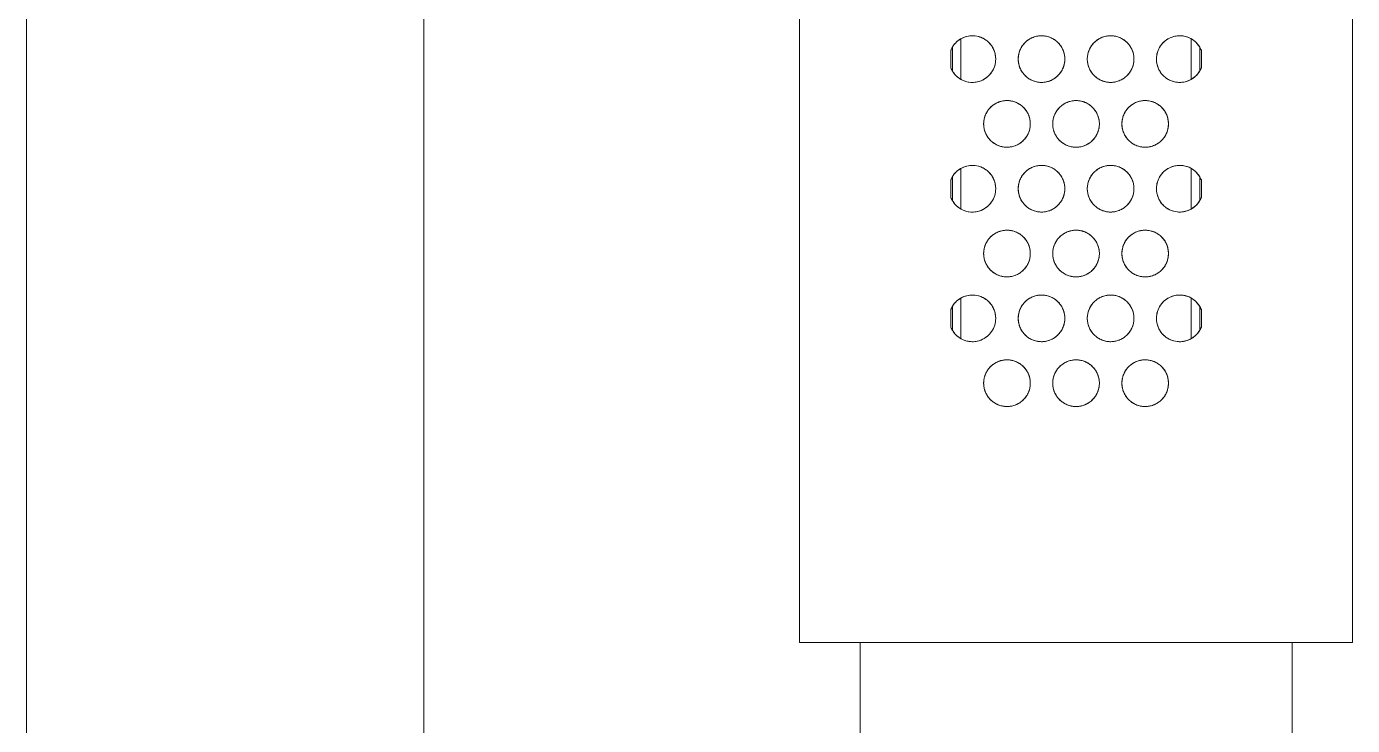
# Model space of a CAD drawing. Header units: millimetres. Extents: x -8546 to 211781, y -3000 to 31870.
# Drawn here: x 206577.2 to 206653.9, y 4713.1 to 4753.5 of the extents above; entities that cross this region are included whole.
import ezdxf

# ---------------------------------------------------------------- set-up
doc = ezdxf.new("R2010")
doc.units = ezdxf.units.MM
doc.layers.add('P-SANR-FIXT', color=6, linetype='Continuous', lineweight=9)

# ---------------------------------------------------------------- blocks, each defined once
blk = doc.blocks.new('Plumbing_Fixtures-Grohe-Allure-Rainshower_Shower_System_Wall_Mounted-12-METRIC - Allure 27 469 000-445960-D-D')
at = {"layer": 'P-SANR-FIXT'}
for p, q in [((3705.742, 5102.294), (3705.742, 4586.287)), ((3728.742, 4586.287), (3728.742, 5102.294)), ((3750.492, 4792.892), (3750.492, 4717.892)), ((3782.492, 4717.892), (3782.492, 4792.892)), ((3759.825, 4752.815), (3759.825, 4750.469)), ((3773.159, 4752.816), (3773.159, 4750.468)), ((3759.238, 4752.15), (3759.238, 4751.134)), ((3759.332, 4750.953), (3759.332, 4752.331)), ((3773.654, 4752.33), (3773.654, 4750.954)), ((3773.747, 4751.135), (3773.747, 4752.149)), ((3759.332, 4743.453), (3759.332, 4744.831)), ((3759.825, 4745.315), (3759.825, 4742.969)), ((3773.159, 4745.316), (3773.159, 4742.968)), ((3773.654, 4744.83), (3773.654, 4743.454)), ((3759.238, 4744.65), (3759.238, 4743.634)), ((3773.747, 4743.635), (3773.747, 4744.649)), ((3759.825, 4737.815), (3759.825, 4735.469)), ((3773.159, 4737.816), (3773.159, 4735.468)), ((3759.238, 4737.15), (3759.238, 4736.134)), ((3759.332, 4735.953), (3759.332, 4737.331)), ((3773.654, 4737.33), (3773.654, 4735.954)), ((3773.747, 4736.135), (3773.747, 4737.149)), ((3750.492, 4717.892), (3782.492, 4717.892)), ((3753.992, 4717.892), (3753.992, 4587.892)), ((3778.992, 4587.892), (3778.992, 4717.892))]:
    blk.add_line(p, q, dxfattribs=at)
for points, knots in [([(3759.825, 4752.815), (3759.764, 4752.779), (3759.65, 4752.703), (3759.517, 4752.58), (3759.414, 4752.46), (3759.333, 4752.336), (3759.271, 4752.219), (3759.232, 4752.131), (3759.244, 4752.165), (3759.297, 4752.257), (3759.332, 4752.331)], [0, 0, 0, 0, 0.125, 0.25, 0.354167, 0.458333, 0.583333, 0.6875, 0.833333, 1, 1, 1, 1]), ([(3759.332, 4752.331), (3759.402, 4752.447), (3759.564, 4752.648), (3759.989, 4752.94), (3760.532, 4753.04), (3761.016, 4752.904), (3761.299, 4752.734), (3761.484, 4752.568), (3761.638, 4752.371), (3761.794, 4752.065), (3761.841, 4751.818), (3761.842, 4751.642)], [0, 0, 0, 0, 0.111111, 0.222222, 0.444444, 0.583333, 0.652778, 0.722222, 0.791667, 0.861111, 1, 1, 1, 1]), ([(3761.842, 4751.642), (3761.841, 4751.863), (3761.762, 4752.182), (3761.518, 4752.539), (3761.261, 4752.77), (3760.934, 4752.937), (3760.426, 4753.032), (3760.049, 4752.942), (3759.825, 4752.815)], [0, 0, 0, 0, 0.222222, 0.333333, 0.444444, 0.583333, 0.722222, 1, 1, 1, 1]), ([(3765.842, 4751.642), (3765.841, 4751.724), (3765.827, 4751.883), (3765.767, 4752.107), (3765.665, 4752.322), (3765.53, 4752.517), (3765.361, 4752.683), (3765.167, 4752.82), (3764.951, 4752.918), (3764.704, 4752.985), (3764.427, 4753), (3764.14, 4752.956), (3763.861, 4752.848), (3763.618, 4752.684), (3763.415, 4752.473), (3763.207, 4752.13), (3763.145, 4751.847), (3763.142, 4751.642)], [0, 0, 0, 0, 0.055556, 0.111111, 0.166667, 0.222222, 0.277778, 0.333333, 0.388889, 0.444444, 0.513889, 0.583333, 0.652778, 0.722222, 0.791667, 0.861111, 1, 1, 1, 1]), ([(3763.142, 4751.642), (3763.143, 4751.724), (3763.158, 4751.884), (3763.217, 4752.107), (3763.319, 4752.322), (3763.454, 4752.516), (3763.621, 4752.681), (3763.813, 4752.817), (3764.026, 4752.915), (3764.272, 4752.983), (3764.548, 4753.001), (3764.837, 4752.958), (3765.117, 4752.851), (3765.363, 4752.686), (3765.569, 4752.475), (3765.777, 4752.13), (3765.84, 4751.847), (3765.842, 4751.642)], [0, 0, 0, 0, 0.055556, 0.111111, 0.166667, 0.222222, 0.277778, 0.333333, 0.388889, 0.444444, 0.513889, 0.583333, 0.652778, 0.722222, 0.791667, 0.861111, 1, 1, 1, 1]), ([(3767.142, 4751.642), (3767.143, 4751.724), (3767.158, 4751.884), (3767.217, 4752.107), (3767.32, 4752.323), (3767.455, 4752.518), (3767.624, 4752.684), (3767.818, 4752.82), (3768.034, 4752.918), (3768.281, 4752.985), (3768.558, 4753), (3768.845, 4752.956), (3769.123, 4752.848), (3769.366, 4752.684), (3769.57, 4752.473), (3769.777, 4752.13), (3769.84, 4751.847), (3769.842, 4751.642)], [0, 0, 0, 0, 0.055556, 0.111111, 0.166667, 0.222222, 0.277778, 0.333333, 0.388889, 0.444444, 0.513889, 0.583333, 0.652778, 0.722222, 0.791667, 0.861111, 1, 1, 1, 1]), ([(3769.842, 4751.642), (3769.841, 4751.724), (3769.826, 4751.883), (3769.767, 4752.106), (3769.666, 4752.322), (3769.531, 4752.515), (3769.364, 4752.681), (3769.172, 4752.817), (3768.958, 4752.915), (3768.713, 4752.983), (3768.436, 4753.001), (3768.147, 4752.958), (3767.866, 4752.851), (3767.621, 4752.686), (3767.416, 4752.475), (3767.207, 4752.13), (3767.144, 4751.847), (3767.142, 4751.642)], [0, 0, 0, 0, 0.055556, 0.111111, 0.166667, 0.222222, 0.277778, 0.333333, 0.388889, 0.444444, 0.513889, 0.583333, 0.652778, 0.722222, 0.791667, 0.861111, 1, 1, 1, 1]), ([(3771.142, 4751.642), (3771.143, 4751.783), (3771.173, 4751.982), (3771.275, 4752.235), (3771.376, 4752.411), (3771.503, 4752.567), (3771.697, 4752.748), (3772.012, 4752.929), (3772.455, 4753.019), (3772.929, 4752.949), (3773.354, 4752.718), (3773.566, 4752.474), (3773.654, 4752.33)], [0, 0, 0, 0, 0.111111, 0.166667, 0.222222, 0.277778, 0.333333, 0.444444, 0.583333, 0.722222, 0.861111, 1, 1, 1, 1]), ([(3773.159, 4752.816), (3772.979, 4752.917), (3772.686, 4753.005), (3772.277, 4752.987), (3771.954, 4752.896), (3771.636, 4752.71), (3771.362, 4752.416), (3771.183, 4752.046), (3771.143, 4751.78), (3771.142, 4751.642)], [0, 0, 0, 0, 0.222222, 0.333333, 0.444444, 0.583333, 0.722222, 0.861111, 1, 1, 1, 1]), ([(3773.654, 4752.33), (3773.679, 4752.275), (3773.723, 4752.19), (3773.754, 4752.141), (3773.738, 4752.155), (3773.693, 4752.268), (3773.623, 4752.381), (3773.533, 4752.506), (3773.395, 4752.656), (3773.26, 4752.755), (3773.159, 4752.816)], [0, 0, 0, 0, 0.125, 0.25, 0.354167, 0.458333, 0.583333, 0.6875, 0.791667, 1, 1, 1, 1]), ([(3761.842, 4751.642), (3761.841, 4751.501), (3761.811, 4751.302), (3761.71, 4751.049), (3761.608, 4750.873), (3761.482, 4750.718), (3761.287, 4750.537), (3760.973, 4750.355), (3760.53, 4750.265), (3760.057, 4750.335), (3759.631, 4750.565), (3759.42, 4750.808), (3759.332, 4750.953)], [0, 0, 0, 0, 0.111111, 0.166667, 0.222222, 0.277778, 0.333333, 0.444444, 0.583333, 0.722222, 0.861111, 1, 1, 1, 1]), ([(3759.825, 4750.469), (3760.004, 4750.367), (3760.298, 4750.279), (3760.707, 4750.297), (3761.03, 4750.387), (3761.348, 4750.573), (3761.623, 4750.868), (3761.801, 4751.237), (3761.842, 4751.504), (3761.842, 4751.642)], [0, 0, 0, 0, 0.222222, 0.333333, 0.444444, 0.583333, 0.722222, 0.861111, 1, 1, 1, 1]), ([(3765.842, 4751.642), (3765.841, 4751.56), (3765.827, 4751.4), (3765.767, 4751.177), (3765.665, 4750.961), (3765.53, 4750.767), (3765.36, 4750.6), (3765.166, 4750.464), (3764.951, 4750.366), (3764.704, 4750.299), (3764.427, 4750.284), (3764.139, 4750.328), (3763.861, 4750.436), (3763.618, 4750.6), (3763.415, 4750.81), (3763.207, 4751.154), (3763.145, 4751.437), (3763.142, 4751.642)], [0, 0, 0, 0, 0.055556, 0.111111, 0.166667, 0.222222, 0.277778, 0.333333, 0.388889, 0.444444, 0.513889, 0.583333, 0.652778, 0.722222, 0.791667, 0.861111, 1, 1, 1, 1]), ([(3763.142, 4751.642), (3763.143, 4751.56), (3763.158, 4751.401), (3763.217, 4751.178), (3763.319, 4750.962), (3763.454, 4750.768), (3763.621, 4750.603), (3763.813, 4750.467), (3764.026, 4750.369), (3764.272, 4750.301), (3764.549, 4750.283), (3764.837, 4750.326), (3765.118, 4750.433), (3765.363, 4750.598), (3765.569, 4750.809), (3765.777, 4751.154), (3765.84, 4751.437), (3765.842, 4751.642)], [0, 0, 0, 0, 0.055556, 0.111111, 0.166667, 0.222222, 0.277778, 0.333333, 0.388889, 0.444444, 0.513889, 0.583333, 0.652778, 0.722222, 0.791667, 0.861111, 1, 1, 1, 1]), ([(3769.842, 4751.642), (3769.841, 4751.56), (3769.826, 4751.4), (3769.767, 4751.177), (3769.666, 4750.962), (3769.531, 4750.769), (3769.364, 4750.603), (3769.172, 4750.467), (3768.958, 4750.369), (3768.713, 4750.301), (3768.437, 4750.283), (3768.148, 4750.326), (3767.867, 4750.433), (3767.622, 4750.597), (3767.416, 4750.809), (3767.207, 4751.154), (3767.144, 4751.437), (3767.142, 4751.642)], [0, 0, 0, 0, 0.055556, 0.111111, 0.166667, 0.222222, 0.277778, 0.333333, 0.388889, 0.444444, 0.513889, 0.583333, 0.652778, 0.722222, 0.791667, 0.861111, 1, 1, 1, 1]), ([(3767.142, 4751.642), (3767.143, 4751.56), (3767.158, 4751.401), (3767.217, 4751.177), (3767.319, 4750.961), (3767.455, 4750.767), (3767.624, 4750.6), (3767.818, 4750.464), (3768.033, 4750.366), (3768.28, 4750.299), (3768.557, 4750.284), (3768.845, 4750.328), (3769.123, 4750.436), (3769.366, 4750.6), (3769.57, 4750.811), (3769.778, 4751.154), (3769.84, 4751.437), (3769.842, 4751.642)], [0, 0, 0, 0, 0.055556, 0.111111, 0.166667, 0.222222, 0.277778, 0.333333, 0.388889, 0.444444, 0.513889, 0.583333, 0.652778, 0.722222, 0.791667, 0.861111, 1, 1, 1, 1]), ([(3773.654, 4750.954), (3773.583, 4750.838), (3773.421, 4750.637), (3772.996, 4750.345), (3772.453, 4750.244), (3771.969, 4750.379), (3771.686, 4750.55), (3771.501, 4750.715), (3771.347, 4750.913), (3771.191, 4751.219), (3771.144, 4751.466), (3771.142, 4751.642)], [0, 0, 0, 0, 0.111111, 0.222222, 0.444444, 0.583333, 0.652778, 0.722222, 0.791667, 0.861111, 1, 1, 1, 1]), ([(3771.142, 4751.642), (3771.143, 4751.421), (3771.222, 4751.102), (3771.466, 4750.745), (3771.723, 4750.514), (3772.049, 4750.347), (3772.558, 4750.252), (3772.934, 4750.342), (3773.159, 4750.468)], [0, 0, 0, 0, 0.222222, 0.333333, 0.444444, 0.583333, 0.722222, 1, 1, 1, 1]), ([(3759.332, 4750.953), (3759.306, 4751.008), (3759.262, 4751.093), (3759.231, 4751.143), (3759.246, 4751.129), (3759.291, 4751.016), (3759.361, 4750.903), (3759.451, 4750.779), (3759.588, 4750.628), (3759.723, 4750.529), (3759.825, 4750.469)], [0, 0, 0, 0, 0.125, 0.25, 0.354167, 0.458333, 0.583333, 0.6875, 0.791667, 1, 1, 1, 1]), ([(3773.159, 4750.468), (3773.22, 4750.504), (3773.334, 4750.581), (3773.467, 4750.703), (3773.57, 4750.823), (3773.651, 4750.947), (3773.713, 4751.065), (3773.753, 4751.153), (3773.741, 4751.12), (3773.688, 4751.028), (3773.654, 4750.954)], [0, 0, 0, 0, 0.125, 0.25, 0.354167, 0.458333, 0.583333, 0.6875, 0.833333, 1, 1, 1, 1]), ([(3763.842, 4747.892), (3763.841, 4747.975), (3763.826, 4748.136), (3763.766, 4748.361), (3763.662, 4748.579), (3763.524, 4748.774), (3763.353, 4748.939), (3763.158, 4749.075), (3762.943, 4749.171), (3762.697, 4749.235), (3762.423, 4749.25), (3762.139, 4749.205), (3761.864, 4749.099), (3761.622, 4748.937), (3761.419, 4748.728), (3761.208, 4748.385), (3761.145, 4748.1), (3761.142, 4747.892)], [0, 0, 0, 0, 0.055556, 0.111111, 0.166667, 0.222222, 0.277778, 0.333333, 0.388889, 0.444444, 0.513889, 0.583333, 0.652778, 0.722222, 0.791667, 0.861111, 1, 1, 1, 1]), ([(3761.142, 4747.892), (3761.143, 4747.975), (3761.159, 4748.137), (3761.219, 4748.362), (3761.322, 4748.578), (3761.458, 4748.771), (3761.625, 4748.935), (3761.816, 4749.068), (3762.027, 4749.166), (3762.269, 4749.232), (3762.542, 4749.251), (3762.828, 4749.21), (3763.108, 4749.106), (3763.354, 4748.943), (3763.563, 4748.733), (3763.776, 4748.386), (3763.84, 4748.1), (3763.842, 4747.892)], [0, 0, 0, 0, 0.055556, 0.111111, 0.166667, 0.222222, 0.277778, 0.333333, 0.388889, 0.444444, 0.513889, 0.583333, 0.652778, 0.722222, 0.791667, 0.861111, 1, 1, 1, 1]), ([(3765.142, 4747.892), (3765.143, 4747.974), (3765.158, 4748.133), (3765.217, 4748.355), (3765.318, 4748.571), (3765.453, 4748.765), (3765.621, 4748.931), (3765.813, 4749.067), (3766.028, 4749.166), (3766.275, 4749.234), (3766.553, 4749.251), (3766.842, 4749.207), (3767.122, 4749.098), (3767.366, 4748.933), (3767.571, 4748.722), (3767.778, 4748.379), (3767.84, 4748.096), (3767.842, 4747.892)], [0, 0, 0, 0, 0.055556, 0.111111, 0.166667, 0.222222, 0.277778, 0.333333, 0.388889, 0.444444, 0.513889, 0.583333, 0.652778, 0.722222, 0.791667, 0.861111, 1, 1, 1, 1]), ([(3767.842, 4747.892), (3767.841, 4747.974), (3767.827, 4748.133), (3767.768, 4748.355), (3767.666, 4748.57), (3767.532, 4748.764), (3767.364, 4748.931), (3767.171, 4749.067), (3766.956, 4749.166), (3766.709, 4749.234), (3766.432, 4749.251), (3766.142, 4749.207), (3765.862, 4749.098), (3765.618, 4748.934), (3765.414, 4748.722), (3765.206, 4748.378), (3765.144, 4748.096), (3765.142, 4747.892)], [0, 0, 0, 0, 0.055556, 0.111111, 0.166667, 0.222222, 0.277778, 0.333333, 0.388889, 0.444444, 0.513889, 0.583333, 0.652778, 0.722222, 0.791667, 0.861111, 1, 1, 1, 1]), ([(3769.142, 4747.892), (3769.143, 4747.975), (3769.158, 4748.137), (3769.219, 4748.362), (3769.324, 4748.58), (3769.462, 4748.775), (3769.633, 4748.941), (3769.828, 4749.076), (3770.043, 4749.171), (3770.289, 4749.236), (3770.562, 4749.25), (3770.846, 4749.205), (3771.12, 4749.099), (3771.362, 4748.937), (3771.565, 4748.729), (3771.776, 4748.386), (3771.839, 4748.1), (3771.842, 4747.892)], [0, 0, 0, 0, 0.055556, 0.111111, 0.166667, 0.222222, 0.277778, 0.333333, 0.388889, 0.444444, 0.513889, 0.583333, 0.652778, 0.722222, 0.791667, 0.861111, 1, 1, 1, 1]), ([(3771.842, 4747.892), (3771.841, 4747.975), (3771.826, 4748.136), (3771.766, 4748.361), (3771.663, 4748.577), (3771.527, 4748.77), (3771.36, 4748.934), (3771.169, 4749.068), (3770.957, 4749.166), (3770.715, 4749.232), (3770.442, 4749.251), (3770.155, 4749.21), (3769.875, 4749.105), (3769.629, 4748.942), (3769.421, 4748.732), (3769.208, 4748.385), (3769.144, 4748.099), (3769.142, 4747.892)], [0, 0, 0, 0, 0.055556, 0.111111, 0.166667, 0.222222, 0.277778, 0.333333, 0.388889, 0.444444, 0.513889, 0.583333, 0.652778, 0.722222, 0.791667, 0.861111, 1, 1, 1, 1]), ([(3763.842, 4747.892), (3763.841, 4747.809), (3763.826, 4747.647), (3763.765, 4747.422), (3763.661, 4747.204), (3763.523, 4747.009), (3763.352, 4746.843), (3763.157, 4746.708), (3762.941, 4746.613), (3762.696, 4746.548), (3762.422, 4746.534), (3762.138, 4746.579), (3761.864, 4746.685), (3761.623, 4746.846), (3761.42, 4747.055), (3761.208, 4747.398), (3761.145, 4747.684), (3761.142, 4747.892)], [0, 0, 0, 0, 0.055556, 0.111111, 0.166667, 0.222222, 0.277778, 0.333333, 0.388889, 0.444444, 0.513889, 0.583333, 0.652778, 0.722222, 0.791667, 0.861111, 1, 1, 1, 1]), ([(3761.142, 4747.892), (3761.143, 4747.809), (3761.159, 4747.648), (3761.218, 4747.423), (3761.322, 4747.207), (3761.458, 4747.014), (3761.625, 4746.85), (3761.816, 4746.716), (3762.027, 4746.618), (3762.27, 4746.552), (3762.543, 4746.533), (3762.829, 4746.574), (3763.109, 4746.679), (3763.356, 4746.842), (3763.564, 4747.053), (3763.776, 4747.399), (3763.84, 4747.685), (3763.842, 4747.892)], [0, 0, 0, 0, 0.055556, 0.111111, 0.166667, 0.222222, 0.277778, 0.333333, 0.388889, 0.444444, 0.513889, 0.583333, 0.652778, 0.722222, 0.791667, 0.861111, 1, 1, 1, 1]), ([(3767.842, 4747.892), (3767.841, 4747.81), (3767.827, 4747.651), (3767.768, 4747.429), (3767.666, 4747.214), (3767.532, 4747.02), (3767.364, 4746.853), (3767.171, 4746.717), (3766.956, 4746.618), (3766.709, 4746.55), (3766.432, 4746.533), (3766.142, 4746.577), (3765.862, 4746.686), (3765.618, 4746.85), (3765.414, 4747.062), (3765.206, 4747.405), (3765.144, 4747.688), (3765.142, 4747.892)], [0, 0, 0, 0, 0.055556, 0.111111, 0.166667, 0.222222, 0.277778, 0.333333, 0.388889, 0.444444, 0.513889, 0.583333, 0.652778, 0.722222, 0.791667, 0.861111, 1, 1, 1, 1]), ([(3765.142, 4747.892), (3765.143, 4747.81), (3765.158, 4747.651), (3765.217, 4747.429), (3765.318, 4747.213), (3765.453, 4747.019), (3765.621, 4746.853), (3765.813, 4746.717), (3766.028, 4746.618), (3766.275, 4746.55), (3766.553, 4746.533), (3766.842, 4746.577), (3767.122, 4746.686), (3767.366, 4746.851), (3767.571, 4747.062), (3767.778, 4747.405), (3767.84, 4747.688), (3767.842, 4747.892)], [0, 0, 0, 0, 0.055556, 0.111111, 0.166667, 0.222222, 0.277778, 0.333333, 0.388889, 0.444444, 0.513889, 0.583333, 0.652778, 0.722222, 0.791667, 0.861111, 1, 1, 1, 1]), ([(3771.842, 4747.892), (3771.841, 4747.809), (3771.825, 4747.647), (3771.766, 4747.422), (3771.662, 4747.207), (3771.527, 4747.013), (3771.36, 4746.85), (3771.168, 4746.716), (3770.958, 4746.618), (3770.716, 4746.552), (3770.443, 4746.533), (3770.157, 4746.574), (3769.877, 4746.678), (3769.63, 4746.84), (3769.422, 4747.051), (3769.209, 4747.398), (3769.144, 4747.684), (3769.142, 4747.892)], [0, 0, 0, 0, 0.055556, 0.111111, 0.166667, 0.222222, 0.277778, 0.333333, 0.388889, 0.444444, 0.513889, 0.583333, 0.652778, 0.722222, 0.791667, 0.861111, 1, 1, 1, 1]), ([(3769.142, 4747.892), (3769.143, 4747.809), (3769.158, 4747.648), (3769.219, 4747.423), (3769.323, 4747.205), (3769.46, 4747.01), (3769.631, 4746.844), (3769.826, 4746.709), (3770.041, 4746.613), (3770.287, 4746.548), (3770.561, 4746.534), (3770.846, 4746.579), (3771.121, 4746.685), (3771.362, 4746.847), (3771.566, 4747.056), (3771.776, 4747.399), (3771.839, 4747.684), (3771.842, 4747.892)], [0, 0, 0, 0, 0.055556, 0.111111, 0.166667, 0.222222, 0.277778, 0.333333, 0.388889, 0.444444, 0.513889, 0.583333, 0.652778, 0.722222, 0.791667, 0.861111, 1, 1, 1, 1]), ([(3759.332, 4744.831), (3759.402, 4744.947), (3759.564, 4745.148), (3759.989, 4745.44), (3760.532, 4745.54), (3761.016, 4745.404), (3761.299, 4745.234), (3761.484, 4745.068), (3761.638, 4744.871), (3761.794, 4744.565), (3761.841, 4744.318), (3761.842, 4744.142)], [0, 0, 0, 0, 0.111111, 0.222222, 0.444444, 0.583333, 0.652778, 0.722222, 0.791667, 0.861111, 1, 1, 1, 1]), ([(3761.842, 4744.142), (3761.841, 4744.363), (3761.762, 4744.682), (3761.518, 4745.039), (3761.261, 4745.27), (3760.934, 4745.437), (3760.426, 4745.532), (3760.049, 4745.442), (3759.825, 4745.315)], [0, 0, 0, 0, 0.222222, 0.333333, 0.444444, 0.583333, 0.722222, 1, 1, 1, 1]), ([(3765.842, 4744.142), (3765.841, 4744.224), (3765.827, 4744.383), (3765.767, 4744.607), (3765.665, 4744.822), (3765.53, 4745.017), (3765.361, 4745.183), (3765.167, 4745.32), (3764.951, 4745.418), (3764.704, 4745.485), (3764.427, 4745.5), (3764.14, 4745.456), (3763.861, 4745.348), (3763.618, 4745.184), (3763.415, 4744.973), (3763.207, 4744.63), (3763.145, 4744.347), (3763.142, 4744.142)], [0, 0, 0, 0, 0.055556, 0.111111, 0.166667, 0.222222, 0.277778, 0.333333, 0.388889, 0.444444, 0.513889, 0.583333, 0.652778, 0.722222, 0.791667, 0.861111, 1, 1, 1, 1]), ([(3763.142, 4744.142), (3763.143, 4744.224), (3763.158, 4744.384), (3763.217, 4744.607), (3763.319, 4744.822), (3763.454, 4745.016), (3763.621, 4745.181), (3763.813, 4745.317), (3764.026, 4745.415), (3764.272, 4745.483), (3764.548, 4745.501), (3764.837, 4745.458), (3765.117, 4745.351), (3765.363, 4745.186), (3765.569, 4744.975), (3765.777, 4744.63), (3765.84, 4744.347), (3765.842, 4744.142)], [0, 0, 0, 0, 0.055556, 0.111111, 0.166667, 0.222222, 0.277778, 0.333333, 0.388889, 0.444444, 0.513889, 0.583333, 0.652778, 0.722222, 0.791667, 0.861111, 1, 1, 1, 1]), ([(3767.142, 4744.142), (3767.143, 4744.224), (3767.158, 4744.384), (3767.217, 4744.607), (3767.32, 4744.823), (3767.455, 4745.018), (3767.624, 4745.184), (3767.818, 4745.32), (3768.034, 4745.418), (3768.281, 4745.485), (3768.558, 4745.5), (3768.845, 4745.456), (3769.123, 4745.348), (3769.366, 4745.184), (3769.57, 4744.973), (3769.777, 4744.63), (3769.84, 4744.347), (3769.842, 4744.142)], [0, 0, 0, 0, 0.055556, 0.111111, 0.166667, 0.222222, 0.277778, 0.333333, 0.388889, 0.444444, 0.513889, 0.583333, 0.652778, 0.722222, 0.791667, 0.861111, 1, 1, 1, 1]), ([(3769.842, 4744.142), (3769.841, 4744.224), (3769.826, 4744.383), (3769.767, 4744.606), (3769.666, 4744.822), (3769.531, 4745.015), (3769.364, 4745.181), (3769.172, 4745.317), (3768.958, 4745.415), (3768.713, 4745.483), (3768.436, 4745.501), (3768.147, 4745.458), (3767.866, 4745.351), (3767.621, 4745.186), (3767.416, 4744.975), (3767.207, 4744.63), (3767.144, 4744.347), (3767.142, 4744.142)], [0, 0, 0, 0, 0.055556, 0.111111, 0.166667, 0.222222, 0.277778, 0.333333, 0.388889, 0.444444, 0.513889, 0.583333, 0.652778, 0.722222, 0.791667, 0.861111, 1, 1, 1, 1]), ([(3771.142, 4744.142), (3771.143, 4744.283), (3771.173, 4744.482), (3771.275, 4744.735), (3771.376, 4744.911), (3771.503, 4745.067), (3771.697, 4745.248), (3772.012, 4745.429), (3772.455, 4745.519), (3772.929, 4745.449), (3773.354, 4745.218), (3773.566, 4744.974), (3773.654, 4744.83)], [0, 0, 0, 0, 0.111111, 0.166667, 0.222222, 0.277778, 0.333333, 0.444444, 0.583333, 0.722222, 0.861111, 1, 1, 1, 1]), ([(3773.159, 4745.316), (3772.979, 4745.417), (3772.686, 4745.505), (3772.277, 4745.487), (3771.954, 4745.396), (3771.636, 4745.21), (3771.362, 4744.916), (3771.183, 4744.546), (3771.143, 4744.28), (3771.142, 4744.142)], [0, 0, 0, 0, 0.222222, 0.333333, 0.444444, 0.583333, 0.722222, 0.861111, 1, 1, 1, 1]), ([(3759.825, 4745.315), (3759.764, 4745.279), (3759.65, 4745.203), (3759.517, 4745.08), (3759.414, 4744.96), (3759.333, 4744.836), (3759.271, 4744.719), (3759.232, 4744.631), (3759.244, 4744.665), (3759.297, 4744.757), (3759.332, 4744.831)], [0, 0, 0, 0, 0.125, 0.25, 0.354167, 0.458333, 0.583333, 0.6875, 0.833333, 1, 1, 1, 1]), ([(3773.654, 4744.83), (3773.679, 4744.775), (3773.723, 4744.69), (3773.754, 4744.641), (3773.738, 4744.655), (3773.693, 4744.768), (3773.623, 4744.881), (3773.533, 4745.006), (3773.395, 4745.156), (3773.26, 4745.255), (3773.159, 4745.316)], [0, 0, 0, 0, 0.125, 0.25, 0.354167, 0.458333, 0.583333, 0.6875, 0.791667, 1, 1, 1, 1]), ([(3761.842, 4744.142), (3761.841, 4744.001), (3761.811, 4743.802), (3761.71, 4743.549), (3761.608, 4743.373), (3761.482, 4743.218), (3761.287, 4743.037), (3760.973, 4742.855), (3760.53, 4742.765), (3760.057, 4742.835), (3759.631, 4743.065), (3759.42, 4743.308), (3759.332, 4743.453)], [0, 0, 0, 0, 0.111111, 0.166667, 0.222222, 0.277778, 0.333333, 0.444444, 0.583333, 0.722222, 0.861111, 1, 1, 1, 1]), ([(3759.825, 4742.969), (3760.004, 4742.867), (3760.298, 4742.779), (3760.707, 4742.797), (3761.03, 4742.887), (3761.348, 4743.073), (3761.623, 4743.368), (3761.801, 4743.737), (3761.842, 4744.004), (3761.842, 4744.142)], [0, 0, 0, 0, 0.222222, 0.333333, 0.444444, 0.583333, 0.722222, 0.861111, 1, 1, 1, 1]), ([(3765.842, 4744.142), (3765.841, 4744.06), (3765.827, 4743.9), (3765.767, 4743.677), (3765.665, 4743.461), (3765.53, 4743.267), (3765.36, 4743.1), (3765.166, 4742.964), (3764.951, 4742.866), (3764.704, 4742.799), (3764.427, 4742.784), (3764.139, 4742.828), (3763.861, 4742.936), (3763.618, 4743.1), (3763.415, 4743.31), (3763.207, 4743.654), (3763.145, 4743.937), (3763.142, 4744.142)], [0, 0, 0, 0, 0.055556, 0.111111, 0.166667, 0.222222, 0.277778, 0.333333, 0.388889, 0.444444, 0.513889, 0.583333, 0.652778, 0.722222, 0.791667, 0.861111, 1, 1, 1, 1]), ([(3763.142, 4744.142), (3763.143, 4744.06), (3763.158, 4743.901), (3763.217, 4743.678), (3763.319, 4743.462), (3763.454, 4743.268), (3763.621, 4743.103), (3763.813, 4742.967), (3764.026, 4742.869), (3764.272, 4742.801), (3764.549, 4742.783), (3764.837, 4742.826), (3765.118, 4742.933), (3765.363, 4743.098), (3765.569, 4743.309), (3765.777, 4743.654), (3765.84, 4743.937), (3765.842, 4744.142)], [0, 0, 0, 0, 0.055556, 0.111111, 0.166667, 0.222222, 0.277778, 0.333333, 0.388889, 0.444444, 0.513889, 0.583333, 0.652778, 0.722222, 0.791667, 0.861111, 1, 1, 1, 1]), ([(3769.842, 4744.142), (3769.841, 4744.06), (3769.826, 4743.9), (3769.767, 4743.677), (3769.666, 4743.462), (3769.531, 4743.269), (3769.364, 4743.103), (3769.172, 4742.967), (3768.958, 4742.869), (3768.713, 4742.801), (3768.437, 4742.783), (3768.148, 4742.826), (3767.867, 4742.933), (3767.622, 4743.097), (3767.416, 4743.309), (3767.207, 4743.654), (3767.144, 4743.937), (3767.142, 4744.142)], [0, 0, 0, 0, 0.055556, 0.111111, 0.166667, 0.222222, 0.277778, 0.333333, 0.388889, 0.444444, 0.513889, 0.583333, 0.652778, 0.722222, 0.791667, 0.861111, 1, 1, 1, 1]), ([(3767.142, 4744.142), (3767.143, 4744.06), (3767.158, 4743.901), (3767.217, 4743.677), (3767.319, 4743.461), (3767.455, 4743.267), (3767.624, 4743.1), (3767.818, 4742.964), (3768.033, 4742.866), (3768.28, 4742.799), (3768.557, 4742.784), (3768.845, 4742.828), (3769.123, 4742.936), (3769.366, 4743.1), (3769.57, 4743.311), (3769.778, 4743.654), (3769.84, 4743.937), (3769.842, 4744.142)], [0, 0, 0, 0, 0.055556, 0.111111, 0.166667, 0.222222, 0.277778, 0.333333, 0.388889, 0.444444, 0.513889, 0.583333, 0.652778, 0.722222, 0.791667, 0.861111, 1, 1, 1, 1]), ([(3773.654, 4743.454), (3773.583, 4743.338), (3773.421, 4743.137), (3772.996, 4742.845), (3772.453, 4742.744), (3771.969, 4742.879), (3771.686, 4743.05), (3771.501, 4743.215), (3771.347, 4743.413), (3771.191, 4743.719), (3771.144, 4743.966), (3771.142, 4744.142)], [0, 0, 0, 0, 0.111111, 0.222222, 0.444444, 0.583333, 0.652778, 0.722222, 0.791667, 0.861111, 1, 1, 1, 1]), ([(3771.142, 4744.142), (3771.143, 4743.921), (3771.222, 4743.602), (3771.466, 4743.245), (3771.723, 4743.014), (3772.049, 4742.847), (3772.558, 4742.752), (3772.934, 4742.842), (3773.159, 4742.968)], [0, 0, 0, 0, 0.222222, 0.333333, 0.444444, 0.583333, 0.722222, 1, 1, 1, 1]), ([(3759.332, 4743.453), (3759.306, 4743.508), (3759.262, 4743.593), (3759.231, 4743.643), (3759.246, 4743.629), (3759.291, 4743.516), (3759.361, 4743.403), (3759.451, 4743.279), (3759.588, 4743.128), (3759.723, 4743.029), (3759.825, 4742.969)], [0, 0, 0, 0, 0.125, 0.25, 0.354167, 0.458333, 0.583333, 0.6875, 0.791667, 1, 1, 1, 1]), ([(3773.159, 4742.968), (3773.22, 4743.004), (3773.334, 4743.081), (3773.467, 4743.203), (3773.57, 4743.323), (3773.651, 4743.447), (3773.713, 4743.565), (3773.753, 4743.653), (3773.741, 4743.62), (3773.688, 4743.528), (3773.654, 4743.454)], [0, 0, 0, 0, 0.125, 0.25, 0.354167, 0.458333, 0.583333, 0.6875, 0.833333, 1, 1, 1, 1]), ([(3763.842, 4740.392), (3763.841, 4740.475), (3763.826, 4740.636), (3763.766, 4740.861), (3763.662, 4741.079), (3763.524, 4741.274), (3763.353, 4741.439), (3763.158, 4741.575), (3762.943, 4741.671), (3762.697, 4741.735), (3762.423, 4741.75), (3762.139, 4741.705), (3761.864, 4741.599), (3761.622, 4741.437), (3761.419, 4741.228), (3761.208, 4740.885), (3761.145, 4740.6), (3761.142, 4740.392)], [0, 0, 0, 0, 0.055556, 0.111111, 0.166667, 0.222222, 0.277778, 0.333333, 0.388889, 0.444444, 0.513889, 0.583333, 0.652778, 0.722222, 0.791667, 0.861111, 1, 1, 1, 1]), ([(3761.142, 4740.392), (3761.143, 4740.475), (3761.159, 4740.637), (3761.219, 4740.862), (3761.322, 4741.078), (3761.458, 4741.271), (3761.625, 4741.435), (3761.816, 4741.568), (3762.027, 4741.666), (3762.269, 4741.732), (3762.542, 4741.751), (3762.828, 4741.71), (3763.108, 4741.606), (3763.354, 4741.443), (3763.563, 4741.233), (3763.776, 4740.886), (3763.84, 4740.6), (3763.842, 4740.392)], [0, 0, 0, 0, 0.055556, 0.111111, 0.166667, 0.222222, 0.277778, 0.333333, 0.388889, 0.444444, 0.513889, 0.583333, 0.652778, 0.722222, 0.791667, 0.861111, 1, 1, 1, 1]), ([(3765.142, 4740.392), (3765.143, 4740.474), (3765.158, 4740.633), (3765.217, 4740.855), (3765.318, 4741.071), (3765.453, 4741.265), (3765.621, 4741.431), (3765.813, 4741.567), (3766.028, 4741.666), (3766.275, 4741.734), (3766.553, 4741.751), (3766.842, 4741.707), (3767.122, 4741.598), (3767.366, 4741.433), (3767.571, 4741.222), (3767.778, 4740.879), (3767.84, 4740.596), (3767.842, 4740.392)], [0, 0, 0, 0, 0.055556, 0.111111, 0.166667, 0.222222, 0.277778, 0.333333, 0.388889, 0.444444, 0.513889, 0.583333, 0.652778, 0.722222, 0.791667, 0.861111, 1, 1, 1, 1]), ([(3767.842, 4740.392), (3767.841, 4740.474), (3767.827, 4740.633), (3767.768, 4740.855), (3767.666, 4741.07), (3767.532, 4741.264), (3767.364, 4741.431), (3767.171, 4741.567), (3766.956, 4741.666), (3766.709, 4741.734), (3766.432, 4741.751), (3766.142, 4741.707), (3765.862, 4741.598), (3765.618, 4741.434), (3765.414, 4741.222), (3765.206, 4740.878), (3765.144, 4740.596), (3765.142, 4740.392)], [0, 0, 0, 0, 0.055556, 0.111111, 0.166667, 0.222222, 0.277778, 0.333333, 0.388889, 0.444444, 0.513889, 0.583333, 0.652778, 0.722222, 0.791667, 0.861111, 1, 1, 1, 1]), ([(3769.142, 4740.392), (3769.143, 4740.475), (3769.158, 4740.637), (3769.219, 4740.862), (3769.324, 4741.08), (3769.462, 4741.275), (3769.633, 4741.441), (3769.828, 4741.576), (3770.043, 4741.671), (3770.289, 4741.736), (3770.562, 4741.75), (3770.846, 4741.705), (3771.12, 4741.599), (3771.362, 4741.437), (3771.565, 4741.229), (3771.776, 4740.886), (3771.839, 4740.6), (3771.842, 4740.392)], [0, 0, 0, 0, 0.055556, 0.111111, 0.166667, 0.222222, 0.277778, 0.333333, 0.388889, 0.444444, 0.513889, 0.583333, 0.652778, 0.722222, 0.791667, 0.861111, 1, 1, 1, 1]), ([(3771.842, 4740.392), (3771.841, 4740.475), (3771.826, 4740.636), (3771.766, 4740.861), (3771.663, 4741.077), (3771.527, 4741.27), (3771.36, 4741.434), (3771.169, 4741.568), (3770.957, 4741.666), (3770.715, 4741.732), (3770.442, 4741.751), (3770.155, 4741.71), (3769.875, 4741.605), (3769.629, 4741.442), (3769.421, 4741.232), (3769.208, 4740.885), (3769.144, 4740.599), (3769.142, 4740.392)], [0, 0, 0, 0, 0.055556, 0.111111, 0.166667, 0.222222, 0.277778, 0.333333, 0.388889, 0.444444, 0.513889, 0.583333, 0.652778, 0.722222, 0.791667, 0.861111, 1, 1, 1, 1]), ([(3763.842, 4740.392), (3763.841, 4740.309), (3763.826, 4740.147), (3763.765, 4739.922), (3763.661, 4739.704), (3763.523, 4739.509), (3763.352, 4739.343), (3763.157, 4739.208), (3762.941, 4739.113), (3762.696, 4739.048), (3762.422, 4739.034), (3762.138, 4739.079), (3761.864, 4739.185), (3761.623, 4739.346), (3761.42, 4739.555), (3761.208, 4739.898), (3761.145, 4740.184), (3761.142, 4740.392)], [0, 0, 0, 0, 0.055556, 0.111111, 0.166667, 0.222222, 0.277778, 0.333333, 0.388889, 0.444444, 0.513889, 0.583333, 0.652778, 0.722222, 0.791667, 0.861111, 1, 1, 1, 1]), ([(3761.142, 4740.392), (3761.143, 4740.309), (3761.159, 4740.148), (3761.218, 4739.923), (3761.322, 4739.707), (3761.458, 4739.514), (3761.625, 4739.35), (3761.816, 4739.216), (3762.027, 4739.118), (3762.27, 4739.052), (3762.543, 4739.033), (3762.829, 4739.074), (3763.109, 4739.179), (3763.356, 4739.342), (3763.564, 4739.553), (3763.776, 4739.899), (3763.84, 4740.185), (3763.842, 4740.392)], [0, 0, 0, 0, 0.055556, 0.111111, 0.166667, 0.222222, 0.277778, 0.333333, 0.388889, 0.444444, 0.513889, 0.583333, 0.652778, 0.722222, 0.791667, 0.861111, 1, 1, 1, 1]), ([(3767.842, 4740.392), (3767.841, 4740.31), (3767.827, 4740.151), (3767.768, 4739.929), (3767.666, 4739.714), (3767.532, 4739.52), (3767.364, 4739.353), (3767.171, 4739.217), (3766.956, 4739.118), (3766.709, 4739.05), (3766.432, 4739.033), (3766.142, 4739.077), (3765.862, 4739.186), (3765.618, 4739.35), (3765.414, 4739.562), (3765.206, 4739.905), (3765.144, 4740.188), (3765.142, 4740.392)], [0, 0, 0, 0, 0.055556, 0.111111, 0.166667, 0.222222, 0.277778, 0.333333, 0.388889, 0.444444, 0.513889, 0.583333, 0.652778, 0.722222, 0.791667, 0.861111, 1, 1, 1, 1]), ([(3765.142, 4740.392), (3765.143, 4740.31), (3765.158, 4740.151), (3765.217, 4739.929), (3765.318, 4739.713), (3765.453, 4739.519), (3765.621, 4739.353), (3765.813, 4739.217), (3766.028, 4739.118), (3766.275, 4739.05), (3766.553, 4739.033), (3766.842, 4739.077), (3767.122, 4739.186), (3767.366, 4739.351), (3767.571, 4739.562), (3767.778, 4739.905), (3767.84, 4740.188), (3767.842, 4740.392)], [0, 0, 0, 0, 0.055556, 0.111111, 0.166667, 0.222222, 0.277778, 0.333333, 0.388889, 0.444444, 0.513889, 0.583333, 0.652778, 0.722222, 0.791667, 0.861111, 1, 1, 1, 1]), ([(3771.842, 4740.392), (3771.841, 4740.309), (3771.825, 4740.147), (3771.766, 4739.922), (3771.662, 4739.707), (3771.527, 4739.513), (3771.36, 4739.35), (3771.168, 4739.216), (3770.958, 4739.118), (3770.716, 4739.052), (3770.443, 4739.033), (3770.157, 4739.074), (3769.877, 4739.178), (3769.63, 4739.34), (3769.422, 4739.551), (3769.209, 4739.898), (3769.144, 4740.184), (3769.142, 4740.392)], [0, 0, 0, 0, 0.055556, 0.111111, 0.166667, 0.222222, 0.277778, 0.333333, 0.388889, 0.444444, 0.513889, 0.583333, 0.652778, 0.722222, 0.791667, 0.861111, 1, 1, 1, 1]), ([(3769.142, 4740.392), (3769.143, 4740.309), (3769.158, 4740.148), (3769.219, 4739.923), (3769.323, 4739.705), (3769.46, 4739.51), (3769.631, 4739.344), (3769.826, 4739.209), (3770.041, 4739.113), (3770.287, 4739.048), (3770.561, 4739.034), (3770.846, 4739.079), (3771.121, 4739.185), (3771.362, 4739.347), (3771.566, 4739.556), (3771.776, 4739.899), (3771.839, 4740.184), (3771.842, 4740.392)], [0, 0, 0, 0, 0.055556, 0.111111, 0.166667, 0.222222, 0.277778, 0.333333, 0.388889, 0.444444, 0.513889, 0.583333, 0.652778, 0.722222, 0.791667, 0.861111, 1, 1, 1, 1]), ([(3759.825, 4737.815), (3759.764, 4737.779), (3759.65, 4737.703), (3759.517, 4737.58), (3759.414, 4737.46), (3759.333, 4737.336), (3759.271, 4737.219), (3759.232, 4737.131), (3759.244, 4737.165), (3759.297, 4737.257), (3759.332, 4737.331)], [0, 0, 0, 0, 0.125, 0.25, 0.354167, 0.458333, 0.583333, 0.6875, 0.833333, 1, 1, 1, 1]), ([(3759.332, 4737.331), (3759.402, 4737.447), (3759.564, 4737.648), (3759.989, 4737.94), (3760.532, 4738.04), (3761.016, 4737.904), (3761.299, 4737.734), (3761.484, 4737.568), (3761.638, 4737.371), (3761.794, 4737.065), (3761.841, 4736.818), (3761.842, 4736.642)], [0, 0, 0, 0, 0.111111, 0.222222, 0.444444, 0.583333, 0.652778, 0.722222, 0.791667, 0.861111, 1, 1, 1, 1]), ([(3761.842, 4736.642), (3761.841, 4736.863), (3761.762, 4737.182), (3761.518, 4737.539), (3761.261, 4737.77), (3760.934, 4737.937), (3760.426, 4738.032), (3760.049, 4737.942), (3759.825, 4737.815)], [0, 0, 0, 0, 0.222222, 0.333333, 0.444444, 0.583333, 0.722222, 1, 1, 1, 1]), ([(3765.842, 4736.642), (3765.841, 4736.724), (3765.827, 4736.883), (3765.767, 4737.107), (3765.665, 4737.322), (3765.53, 4737.517), (3765.361, 4737.683), (3765.167, 4737.82), (3764.951, 4737.918), (3764.704, 4737.985), (3764.427, 4738), (3764.14, 4737.956), (3763.861, 4737.848), (3763.618, 4737.684), (3763.415, 4737.473), (3763.207, 4737.13), (3763.145, 4736.847), (3763.142, 4736.642)], [0, 0, 0, 0, 0.055556, 0.111111, 0.166667, 0.222222, 0.277778, 0.333333, 0.388889, 0.444444, 0.513889, 0.583333, 0.652778, 0.722222, 0.791667, 0.861111, 1, 1, 1, 1]), ([(3763.142, 4736.642), (3763.143, 4736.724), (3763.158, 4736.884), (3763.217, 4737.107), (3763.319, 4737.322), (3763.454, 4737.516), (3763.621, 4737.681), (3763.813, 4737.817), (3764.026, 4737.915), (3764.272, 4737.983), (3764.548, 4738.001), (3764.837, 4737.958), (3765.117, 4737.851), (3765.363, 4737.686), (3765.569, 4737.475), (3765.777, 4737.13), (3765.84, 4736.847), (3765.842, 4736.642)], [0, 0, 0, 0, 0.055556, 0.111111, 0.166667, 0.222222, 0.277778, 0.333333, 0.388889, 0.444444, 0.513889, 0.583333, 0.652778, 0.722222, 0.791667, 0.861111, 1, 1, 1, 1]), ([(3767.142, 4736.642), (3767.143, 4736.724), (3767.158, 4736.884), (3767.217, 4737.107), (3767.32, 4737.323), (3767.455, 4737.518), (3767.624, 4737.684), (3767.818, 4737.82), (3768.034, 4737.918), (3768.281, 4737.985), (3768.558, 4738), (3768.845, 4737.956), (3769.123, 4737.848), (3769.366, 4737.684), (3769.57, 4737.473), (3769.777, 4737.13), (3769.84, 4736.847), (3769.842, 4736.642)], [0, 0, 0, 0, 0.055556, 0.111111, 0.166667, 0.222222, 0.277778, 0.333333, 0.388889, 0.444444, 0.513889, 0.583333, 0.652778, 0.722222, 0.791667, 0.861111, 1, 1, 1, 1]), ([(3769.842, 4736.642), (3769.841, 4736.724), (3769.826, 4736.883), (3769.767, 4737.106), (3769.666, 4737.322), (3769.531, 4737.515), (3769.364, 4737.681), (3769.172, 4737.817), (3768.958, 4737.915), (3768.713, 4737.983), (3768.436, 4738.001), (3768.147, 4737.958), (3767.866, 4737.851), (3767.621, 4737.686), (3767.416, 4737.475), (3767.207, 4737.13), (3767.144, 4736.847), (3767.142, 4736.642)], [0, 0, 0, 0, 0.055556, 0.111111, 0.166667, 0.222222, 0.277778, 0.333333, 0.388889, 0.444444, 0.513889, 0.583333, 0.652778, 0.722222, 0.791667, 0.861111, 1, 1, 1, 1]), ([(3771.142, 4736.642), (3771.143, 4736.783), (3771.173, 4736.982), (3771.275, 4737.235), (3771.376, 4737.411), (3771.503, 4737.567), (3771.697, 4737.748), (3772.012, 4737.929), (3772.455, 4738.019), (3772.929, 4737.949), (3773.354, 4737.718), (3773.566, 4737.474), (3773.654, 4737.33)], [0, 0, 0, 0, 0.111111, 0.166667, 0.222222, 0.277778, 0.333333, 0.444444, 0.583333, 0.722222, 0.861111, 1, 1, 1, 1]), ([(3773.159, 4737.816), (3772.979, 4737.917), (3772.686, 4738.005), (3772.277, 4737.987), (3771.954, 4737.896), (3771.636, 4737.71), (3771.362, 4737.416), (3771.183, 4737.046), (3771.143, 4736.78), (3771.142, 4736.642)], [0, 0, 0, 0, 0.222222, 0.333333, 0.444444, 0.583333, 0.722222, 0.861111, 1, 1, 1, 1]), ([(3773.654, 4737.33), (3773.679, 4737.275), (3773.723, 4737.19), (3773.754, 4737.141), (3773.738, 4737.155), (3773.693, 4737.268), (3773.623, 4737.381), (3773.533, 4737.506), (3773.395, 4737.656), (3773.26, 4737.755), (3773.159, 4737.816)], [0, 0, 0, 0, 0.125, 0.25, 0.354167, 0.458333, 0.583333, 0.6875, 0.791667, 1, 1, 1, 1]), ([(3761.842, 4736.642), (3761.841, 4736.501), (3761.811, 4736.302), (3761.71, 4736.049), (3761.608, 4735.873), (3761.482, 4735.718), (3761.287, 4735.537), (3760.973, 4735.355), (3760.53, 4735.265), (3760.057, 4735.335), (3759.631, 4735.565), (3759.42, 4735.808), (3759.332, 4735.953)], [0, 0, 0, 0, 0.111111, 0.166667, 0.222222, 0.277778, 0.333333, 0.444444, 0.583333, 0.722222, 0.861111, 1, 1, 1, 1]), ([(3759.825, 4735.469), (3760.004, 4735.367), (3760.298, 4735.279), (3760.707, 4735.297), (3761.03, 4735.387), (3761.348, 4735.573), (3761.623, 4735.868), (3761.801, 4736.237), (3761.842, 4736.504), (3761.842, 4736.642)], [0, 0, 0, 0, 0.222222, 0.333333, 0.444444, 0.583333, 0.722222, 0.861111, 1, 1, 1, 1]), ([(3765.842, 4736.642), (3765.841, 4736.56), (3765.827, 4736.4), (3765.767, 4736.177), (3765.665, 4735.961), (3765.53, 4735.767), (3765.36, 4735.6), (3765.166, 4735.464), (3764.951, 4735.366), (3764.704, 4735.299), (3764.427, 4735.284), (3764.139, 4735.328), (3763.861, 4735.436), (3763.618, 4735.6), (3763.415, 4735.81), (3763.207, 4736.154), (3763.145, 4736.437), (3763.142, 4736.642)], [0, 0, 0, 0, 0.055556, 0.111111, 0.166667, 0.222222, 0.277778, 0.333333, 0.388889, 0.444444, 0.513889, 0.583333, 0.652778, 0.722222, 0.791667, 0.861111, 1, 1, 1, 1]), ([(3763.142, 4736.642), (3763.143, 4736.56), (3763.158, 4736.401), (3763.217, 4736.178), (3763.319, 4735.962), (3763.454, 4735.768), (3763.621, 4735.603), (3763.813, 4735.467), (3764.026, 4735.369), (3764.272, 4735.301), (3764.549, 4735.283), (3764.837, 4735.326), (3765.118, 4735.433), (3765.363, 4735.598), (3765.569, 4735.809), (3765.777, 4736.154), (3765.84, 4736.437), (3765.842, 4736.642)], [0, 0, 0, 0, 0.055556, 0.111111, 0.166667, 0.222222, 0.277778, 0.333333, 0.388889, 0.444444, 0.513889, 0.583333, 0.652778, 0.722222, 0.791667, 0.861111, 1, 1, 1, 1]), ([(3769.842, 4736.642), (3769.841, 4736.56), (3769.826, 4736.4), (3769.767, 4736.177), (3769.666, 4735.962), (3769.531, 4735.769), (3769.364, 4735.603), (3769.172, 4735.467), (3768.958, 4735.369), (3768.713, 4735.301), (3768.437, 4735.283), (3768.148, 4735.326), (3767.867, 4735.433), (3767.622, 4735.597), (3767.416, 4735.809), (3767.207, 4736.154), (3767.144, 4736.437), (3767.142, 4736.642)], [0, 0, 0, 0, 0.055556, 0.111111, 0.166667, 0.222222, 0.277778, 0.333333, 0.388889, 0.444444, 0.513889, 0.583333, 0.652778, 0.722222, 0.791667, 0.861111, 1, 1, 1, 1]), ([(3767.142, 4736.642), (3767.143, 4736.56), (3767.158, 4736.401), (3767.217, 4736.177), (3767.319, 4735.961), (3767.455, 4735.767), (3767.624, 4735.6), (3767.818, 4735.464), (3768.033, 4735.366), (3768.28, 4735.299), (3768.557, 4735.284), (3768.845, 4735.328), (3769.123, 4735.436), (3769.366, 4735.6), (3769.57, 4735.811), (3769.778, 4736.154), (3769.84, 4736.437), (3769.842, 4736.642)], [0, 0, 0, 0, 0.055556, 0.111111, 0.166667, 0.222222, 0.277778, 0.333333, 0.388889, 0.444444, 0.513889, 0.583333, 0.652778, 0.722222, 0.791667, 0.861111, 1, 1, 1, 1]), ([(3773.654, 4735.954), (3773.583, 4735.838), (3773.421, 4735.637), (3772.996, 4735.345), (3772.453, 4735.244), (3771.969, 4735.379), (3771.686, 4735.55), (3771.501, 4735.715), (3771.347, 4735.913), (3771.191, 4736.219), (3771.144, 4736.466), (3771.142, 4736.642)], [0, 0, 0, 0, 0.111111, 0.222222, 0.444444, 0.583333, 0.652778, 0.722222, 0.791667, 0.861111, 1, 1, 1, 1]), ([(3771.142, 4736.642), (3771.143, 4736.421), (3771.222, 4736.102), (3771.466, 4735.745), (3771.723, 4735.514), (3772.049, 4735.347), (3772.558, 4735.252), (3772.934, 4735.342), (3773.159, 4735.468)], [0, 0, 0, 0, 0.222222, 0.333333, 0.444444, 0.583333, 0.722222, 1, 1, 1, 1]), ([(3759.332, 4735.953), (3759.306, 4736.008), (3759.262, 4736.093), (3759.231, 4736.143), (3759.246, 4736.129), (3759.291, 4736.016), (3759.361, 4735.903), (3759.451, 4735.779), (3759.588, 4735.628), (3759.723, 4735.529), (3759.825, 4735.469)], [0, 0, 0, 0, 0.125, 0.25, 0.354167, 0.458333, 0.583333, 0.6875, 0.791667, 1, 1, 1, 1]), ([(3773.159, 4735.468), (3773.22, 4735.504), (3773.334, 4735.581), (3773.467, 4735.703), (3773.57, 4735.823), (3773.651, 4735.947), (3773.713, 4736.065), (3773.753, 4736.153), (3773.741, 4736.12), (3773.688, 4736.028), (3773.654, 4735.954)], [0, 0, 0, 0, 0.125, 0.25, 0.354167, 0.458333, 0.583333, 0.6875, 0.833333, 1, 1, 1, 1]), ([(3763.842, 4732.892), (3763.841, 4732.975), (3763.826, 4733.136), (3763.766, 4733.361), (3763.662, 4733.579), (3763.524, 4733.774), (3763.353, 4733.939), (3763.158, 4734.075), (3762.943, 4734.171), (3762.697, 4734.235), (3762.423, 4734.25), (3762.139, 4734.205), (3761.864, 4734.099), (3761.622, 4733.937), (3761.419, 4733.728), (3761.208, 4733.385), (3761.145, 4733.1), (3761.142, 4732.892)], [0, 0, 0, 0, 0.055556, 0.111111, 0.166667, 0.222222, 0.277778, 0.333333, 0.388889, 0.444444, 0.513889, 0.583333, 0.652778, 0.722222, 0.791667, 0.861111, 1, 1, 1, 1]), ([(3761.142, 4732.892), (3761.143, 4732.975), (3761.159, 4733.137), (3761.219, 4733.362), (3761.322, 4733.578), (3761.458, 4733.771), (3761.625, 4733.935), (3761.816, 4734.068), (3762.027, 4734.166), (3762.269, 4734.232), (3762.542, 4734.251), (3762.828, 4734.21), (3763.108, 4734.106), (3763.354, 4733.943), (3763.563, 4733.733), (3763.776, 4733.386), (3763.84, 4733.1), (3763.842, 4732.892)], [0, 0, 0, 0, 0.055556, 0.111111, 0.166667, 0.222222, 0.277778, 0.333333, 0.388889, 0.444444, 0.513889, 0.583333, 0.652778, 0.722222, 0.791667, 0.861111, 1, 1, 1, 1]), ([(3765.142, 4732.892), (3765.143, 4732.974), (3765.158, 4733.133), (3765.217, 4733.355), (3765.318, 4733.571), (3765.453, 4733.765), (3765.621, 4733.931), (3765.813, 4734.067), (3766.028, 4734.166), (3766.275, 4734.234), (3766.553, 4734.251), (3766.842, 4734.207), (3767.122, 4734.098), (3767.366, 4733.933), (3767.571, 4733.722), (3767.778, 4733.379), (3767.84, 4733.096), (3767.842, 4732.892)], [0, 0, 0, 0, 0.055556, 0.111111, 0.166667, 0.222222, 0.277778, 0.333333, 0.388889, 0.444444, 0.513889, 0.583333, 0.652778, 0.722222, 0.791667, 0.861111, 1, 1, 1, 1]), ([(3767.842, 4732.892), (3767.841, 4732.974), (3767.827, 4733.133), (3767.768, 4733.355), (3767.666, 4733.57), (3767.532, 4733.764), (3767.364, 4733.931), (3767.171, 4734.067), (3766.956, 4734.166), (3766.709, 4734.234), (3766.432, 4734.251), (3766.142, 4734.207), (3765.862, 4734.098), (3765.618, 4733.934), (3765.414, 4733.722), (3765.206, 4733.378), (3765.144, 4733.096), (3765.142, 4732.892)], [0, 0, 0, 0, 0.055556, 0.111111, 0.166667, 0.222222, 0.277778, 0.333333, 0.388889, 0.444444, 0.513889, 0.583333, 0.652778, 0.722222, 0.791667, 0.861111, 1, 1, 1, 1]), ([(3769.142, 4732.892), (3769.143, 4732.975), (3769.158, 4733.137), (3769.219, 4733.362), (3769.324, 4733.58), (3769.462, 4733.775), (3769.633, 4733.941), (3769.828, 4734.076), (3770.043, 4734.171), (3770.289, 4734.236), (3770.562, 4734.25), (3770.846, 4734.205), (3771.12, 4734.099), (3771.362, 4733.937), (3771.565, 4733.729), (3771.776, 4733.386), (3771.839, 4733.1), (3771.842, 4732.892)], [0, 0, 0, 0, 0.055556, 0.111111, 0.166667, 0.222222, 0.277778, 0.333333, 0.388889, 0.444444, 0.513889, 0.583333, 0.652778, 0.722222, 0.791667, 0.861111, 1, 1, 1, 1]), ([(3771.842, 4732.892), (3771.841, 4732.975), (3771.826, 4733.136), (3771.766, 4733.361), (3771.663, 4733.577), (3771.527, 4733.77), (3771.36, 4733.934), (3771.169, 4734.068), (3770.957, 4734.166), (3770.715, 4734.232), (3770.442, 4734.251), (3770.155, 4734.21), (3769.875, 4734.105), (3769.629, 4733.942), (3769.421, 4733.732), (3769.208, 4733.385), (3769.144, 4733.099), (3769.142, 4732.892)], [0, 0, 0, 0, 0.055556, 0.111111, 0.166667, 0.222222, 0.277778, 0.333333, 0.388889, 0.444444, 0.513889, 0.583333, 0.652778, 0.722222, 0.791667, 0.861111, 1, 1, 1, 1]), ([(3763.842, 4732.892), (3763.841, 4732.809), (3763.826, 4732.647), (3763.765, 4732.422), (3763.661, 4732.204), (3763.523, 4732.009), (3763.352, 4731.843), (3763.157, 4731.708), (3762.941, 4731.613), (3762.696, 4731.548), (3762.422, 4731.534), (3762.138, 4731.579), (3761.864, 4731.685), (3761.623, 4731.846), (3761.42, 4732.055), (3761.208, 4732.398), (3761.145, 4732.684), (3761.142, 4732.892)], [0, 0, 0, 0, 0.055556, 0.111111, 0.166667, 0.222222, 0.277778, 0.333333, 0.388889, 0.444444, 0.513889, 0.583333, 0.652778, 0.722222, 0.791667, 0.861111, 1, 1, 1, 1]), ([(3761.142, 4732.892), (3761.143, 4732.809), (3761.159, 4732.648), (3761.218, 4732.423), (3761.322, 4732.207), (3761.458, 4732.014), (3761.625, 4731.85), (3761.816, 4731.716), (3762.027, 4731.618), (3762.27, 4731.552), (3762.543, 4731.533), (3762.829, 4731.574), (3763.109, 4731.679), (3763.356, 4731.842), (3763.564, 4732.053), (3763.776, 4732.399), (3763.84, 4732.685), (3763.842, 4732.892)], [0, 0, 0, 0, 0.055556, 0.111111, 0.166667, 0.222222, 0.277778, 0.333333, 0.388889, 0.444444, 0.513889, 0.583333, 0.652778, 0.722222, 0.791667, 0.861111, 1, 1, 1, 1]), ([(3767.842, 4732.892), (3767.841, 4732.81), (3767.827, 4732.651), (3767.768, 4732.429), (3767.666, 4732.214), (3767.532, 4732.02), (3767.364, 4731.853), (3767.171, 4731.717), (3766.956, 4731.618), (3766.709, 4731.55), (3766.432, 4731.533), (3766.142, 4731.577), (3765.862, 4731.686), (3765.618, 4731.85), (3765.414, 4732.062), (3765.206, 4732.405), (3765.144, 4732.688), (3765.142, 4732.892)], [0, 0, 0, 0, 0.055556, 0.111111, 0.166667, 0.222222, 0.277778, 0.333333, 0.388889, 0.444444, 0.513889, 0.583333, 0.652778, 0.722222, 0.791667, 0.861111, 1, 1, 1, 1]), ([(3765.142, 4732.892), (3765.143, 4732.81), (3765.158, 4732.651), (3765.217, 4732.429), (3765.318, 4732.213), (3765.453, 4732.019), (3765.621, 4731.853), (3765.813, 4731.717), (3766.028, 4731.618), (3766.275, 4731.55), (3766.553, 4731.533), (3766.842, 4731.577), (3767.122, 4731.686), (3767.366, 4731.851), (3767.571, 4732.062), (3767.778, 4732.405), (3767.84, 4732.688), (3767.842, 4732.892)], [0, 0, 0, 0, 0.055556, 0.111111, 0.166667, 0.222222, 0.277778, 0.333333, 0.388889, 0.444444, 0.513889, 0.583333, 0.652778, 0.722222, 0.791667, 0.861111, 1, 1, 1, 1]), ([(3771.842, 4732.892), (3771.841, 4732.809), (3771.825, 4732.647), (3771.766, 4732.422), (3771.662, 4732.207), (3771.527, 4732.013), (3771.36, 4731.85), (3771.168, 4731.716), (3770.958, 4731.618), (3770.716, 4731.552), (3770.443, 4731.533), (3770.157, 4731.574), (3769.877, 4731.678), (3769.63, 4731.84), (3769.422, 4732.051), (3769.209, 4732.398), (3769.144, 4732.684), (3769.142, 4732.892)], [0, 0, 0, 0, 0.055556, 0.111111, 0.166667, 0.222222, 0.277778, 0.333333, 0.388889, 0.444444, 0.513889, 0.583333, 0.652778, 0.722222, 0.791667, 0.861111, 1, 1, 1, 1]), ([(3769.142, 4732.892), (3769.143, 4732.809), (3769.158, 4732.648), (3769.219, 4732.423), (3769.323, 4732.205), (3769.46, 4732.01), (3769.631, 4731.844), (3769.826, 4731.709), (3770.041, 4731.613), (3770.287, 4731.548), (3770.561, 4731.534), (3770.846, 4731.579), (3771.121, 4731.685), (3771.362, 4731.847), (3771.566, 4732.056), (3771.776, 4732.399), (3771.839, 4732.684), (3771.842, 4732.892)], [0, 0, 0, 0, 0.055556, 0.111111, 0.166667, 0.222222, 0.277778, 0.333333, 0.388889, 0.444444, 0.513889, 0.583333, 0.652778, 0.722222, 0.791667, 0.861111, 1, 1, 1, 1])]:
    blk.add_open_spline(points, degree=3, knots=knots, dxfattribs=at)

msp = doc.modelspace()

# ---------------------------------------------------------------- block references
at = {"layer": 'P-SANR-FIXT'}
msp.add_blockref('Plumbing_Fixtures-Grohe-Allure-Rainshower_Shower_System_Wall_Mounted-12-METRIC - Allure 27 469 000-445960-D-D', (202871.419, 0), dxfattribs=at)

doc.saveas('drawing.dxf')
